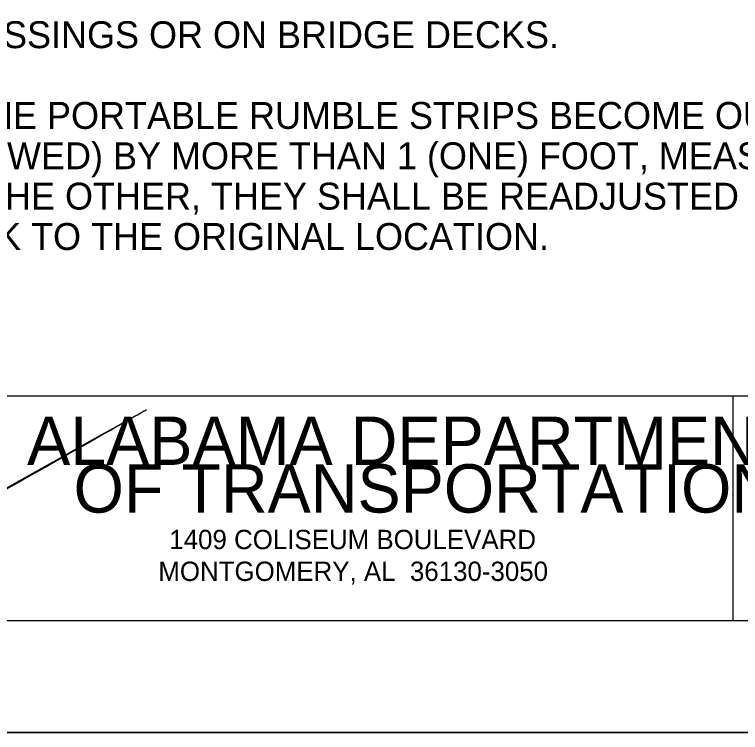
# Model space of a CAD drawing. Extents: x 0 to 34, y 0 to 22.
# Drawn here: x 2.42 to 5.657, y 0.001 to 3.203 of the extents above; entities that cross this region are included whole.
import ezdxf

# ---------------------------------------------------------------- set-up
doc = ezdxf.new("R2010")
doc.units = 0
for name, color, linetype in [('Level 1', 7, 'Continuous'), ('PlotBorder', 7, 'Continuous'), ('SHT-BNDRY', 7, 'Continuous'), ('SHT-FENCE', 7, 'Continuous'), ('Title_Box', 7, 'Continuous')]:
    doc.layers.add(name, color=color, linetype=linetype)

msp = doc.modelspace()

# ---------------------------------------------------------------- linework, layer by layer
at = {"layer": 'PlotBorder'}
msp.add_lwpolyline([(3.8146972656249997e-10, 0.0009998779296874999), (34.00000000038147, 0.0009998779296874999), (34.00000000038147, 22.000999877929686), (3.8146972656249997e-10, 22.000999877929686)], close=True, dxfattribs=at)
at = {"layer": 'SHT-BNDRY'}
msp.add_line((5.6246692764282225, 0.5009998779296875), (5.6246692764282225, 1.5019999999999998), dxfattribs=at)
msp.add_lwpolyline([(1.2500000003814695, 0.5009998779296875), (33.50000000038147, 0.5009998779296875), (33.50000000038147, 21.500999877929686), (1.2500000003814695, 21.500999877929686)], close=True, dxfattribs=at)
msp.add_lwpolyline([(1.2500000003814695, 1.5019999999999998), (33.50000000038147, 1.5019999999999998)], dxfattribs=at)
at = {"layer": 'SHT-FENCE'}
msp.add_lwpolyline([(3.8146972656249997e-10, 22.000999877929686), (34.00000000038147, 22.000999877929686), (34.00000000038147, 0.0009998779296874999), (3.8146972656249997e-10, 0.0009998779296874999)], close=True, dxfattribs=at)
at = {"layer": 'Title_Box'}
msp.add_spline([(1.6249618339538572, 0.6768024749755859), (1.6397662042617795, 0.6768024749755859), (1.6471683895111082, 0.6768024749755859), (1.6471683895111082, 0.6768024749755859), (1.6619727598190306, 0.6768024749755859)], degree=3, dxfattribs=at)

# ---------------------------------------------------------------- texts
at = {"layer": 'Level 1'}
for s, p in [('CROSSINGS OR ON BRIDGE DECKS.', (2.012370136451721, 3.053050378036499)), ('IF THE PORTABLE RUMBLE STRIPS BECOME OUT OF ALIGNMENT ', (2.012370136451721, 2.693050378036499)), ('(SKEWED) BY MORE THAN 1 (ONE) FOOT, MEASURE FROM ONE END ', (2.012370136451721, 2.5130503780364988)), ('TO THE OTHER, THEY SHALL BE READJUSTED TO BRING THE PLACEMENT ', (2.012370136451721, 2.3330503780364986)), ('BACK TO THE ORIGINAL LOCATION.', (2.012370136451721, 2.153050378036499))]:
    msp.add_text(s, height=0.12, dxfattribs=at).set_placement(p)
at = {"layer": 'Title_Box'}
for s, height, p in [('ALABAMA DEPARTMENT', 0.21572599374714954, (2.4762131313323974, 1.1943860399246216)), ('OF TRANSPORTATION', 0.21572599374714954, (2.6834743169784545, 0.9816804653167723)), ('1409 COLISEUM BOULEVARD', 0.08627338105289277, (3.110404017829895, 0.818606191444397)), ('MONTGOMERY, AL  36130-3050', 0.08627338105289277, (3.061411820220947, 0.6768024749755859))]:
    msp.add_text(s, height=height, dxfattribs=at).set_placement(p)

doc.saveas('drawing.dxf')
